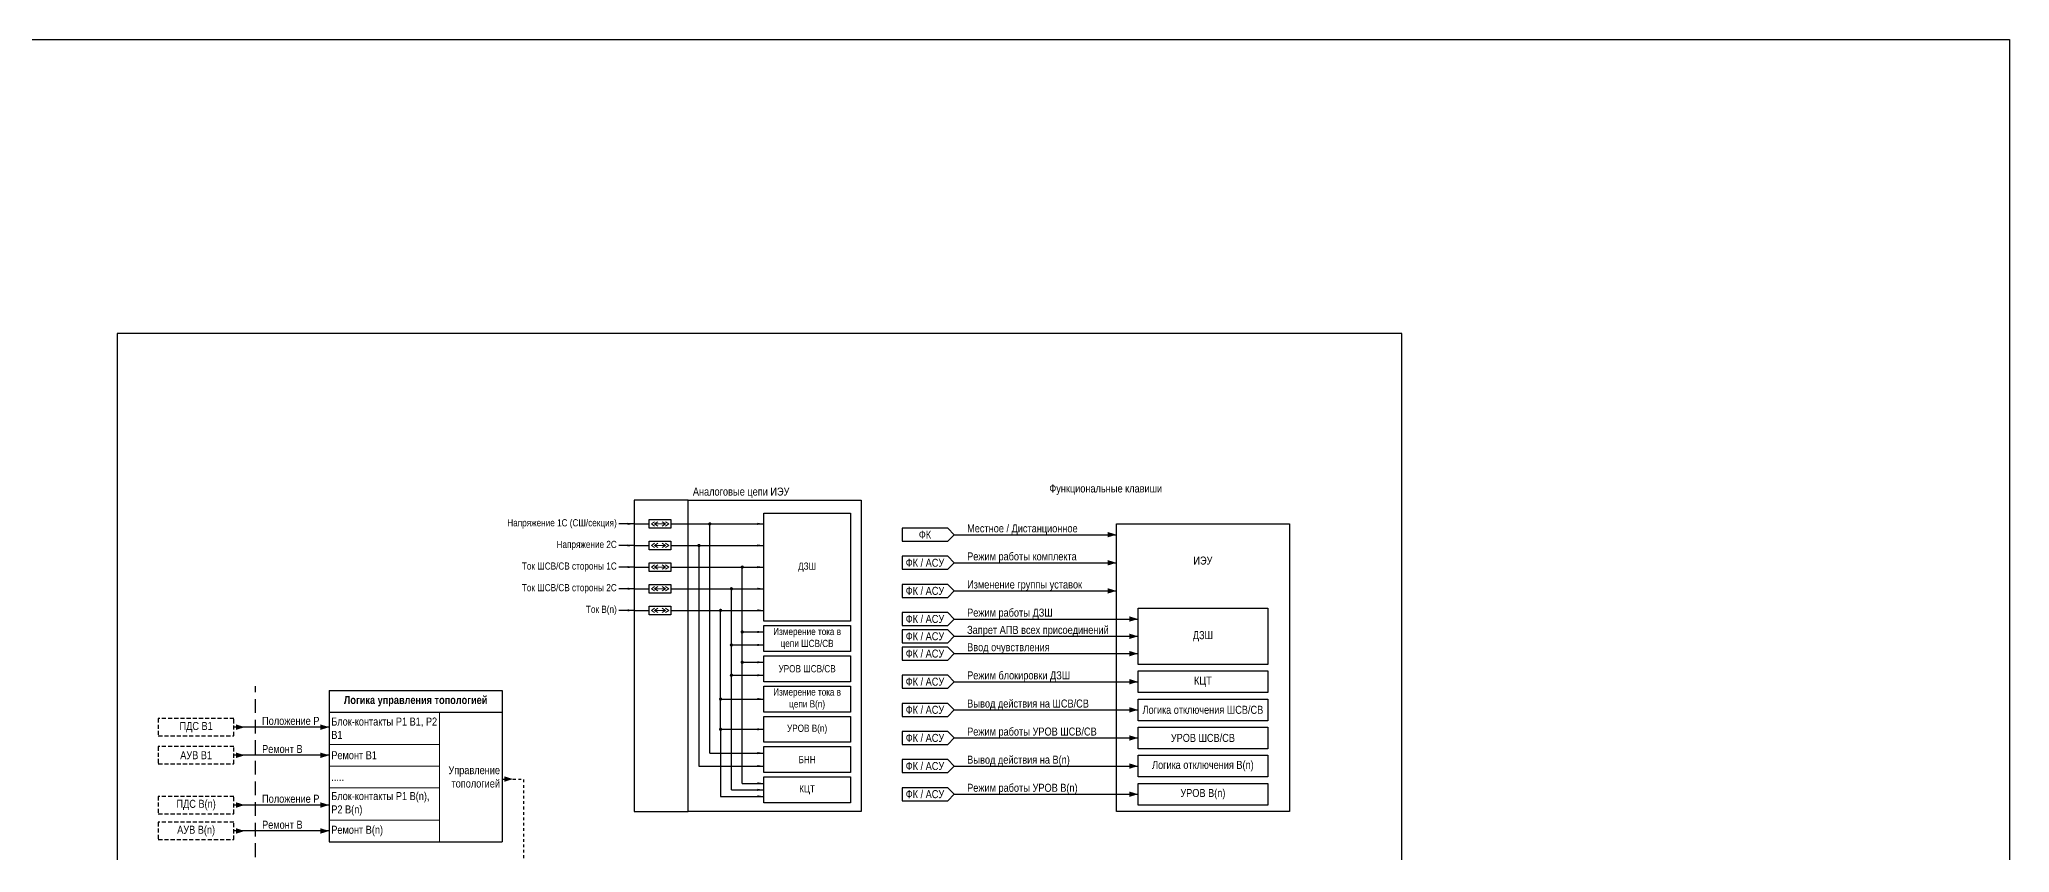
# Model space of a CAD drawing. Header units: millimetres. Extents: x -2550 to 7325, y -3772 to 3128.
# Drawn here: x 64 to 975, y -148 to 228 of the extents above; entities that cross this region are included whole.
import ezdxf

# ---------------------------------------------------------------- set-up
doc = ezdxf.new("R2010")
doc.units = ezdxf.units.MM
doc.linetypes.add('JIS_02_1.2', pattern=[2.5, 1.25, -1.25])
doc.linetypes.add('штриховая2', pattern=[9.525, 6.35, -3.175])
for name, color, linetype, lineweight in [('Основная', 7, 'Continuous', 30), ('Тонкая', 7, 'Continuous', 18), ('Цепи внешние', 84, 'Continuous', 30), ('Цепи внутренние', 5, 'Continuous', 30), ('Цепи ТН', 200, 'Continuous', 30), ('Цепи ТТ', 23, 'Continuous', 30), ('Цепь - ФК и АСУ', 132, 'Continuous', 30)]:
    doc.layers.add(name, color=color, linetype=linetype, lineweight=lineweight)
doc.styles.add('Narrow', font='ARIALN.TTF')
doc.styles.add('Табл дан', font='ARIALN.TTF')
doc.styles.add('Табл загол', font='ARIALNB.TTF')

# ---------------------------------------------------------------- blocks, each defined once
blk = doc.blocks.new('*T60')
at = {"layer": 'Основная', "color": 0, "linetype": 'ByBlock', "lineweight": -2, "transparency": 16777216}
for p, q in [((0, 0), (80, 0)), ((0, 0), (0, -10)), ((80, 0), (80, -10))]:
    blk.add_line(p, q, dxfattribs=at)
at = {"layer": 'Основная', "color": 0, "linetype": 'ByBlock', "lineweight": 30, "transparency": 16777216}
for p, q in [((0, -10), (80, -10)), ((0, -10), (0, -70)), ((80, -10), (80, -70)), ((0, -70), (80, -70))]:
    blk.add_line(p, q, dxfattribs=at)
at = {"layer": 'Основная', "color": 0, "linetype": 'ByBlock', "lineweight": 18, "transparency": 16777216}
for p, q in [((51, -10), (51, -70)), ((0, -25), (51, -25)), ((0, -35), (51, -35)), ((0, -45), (51, -45)), ((0, -60), (51, -60))]:
    blk.add_line(p, q, dxfattribs=at)
at = {"layer": 'Основная', "color": 0, "transparency": 16777216, "char_height": 3.7}
for s, insert, width, attachment_point, style in [('Логика управления топологией', (40, -5), 77, 5, 'Табл загол'), ('Блок-контакты Р1 В1, Р2 В1', (1, -17.5), 49, 4, 'Табл дан'), ('Ремонт В1', (1, -30), 49, 4, 'Табл дан'), ('Управление топологией', (79, -40), 27, 6, 'Табл дан'), ('.....', (1, -40), 49, 4, 'Табл дан'), ('Блок-контакты Р1 {\\C256;В(n)}, Р2 {\\C256;В(n)}', (1, -52.5), 49, 4, 'Табл дан'), ('Ремонт {\\C256;В(n)}', (1, -65), 49, 4, 'Табл дан')]:
    blk.add_mtext(s, dxfattribs=dict(at, insert=insert, width=width, attachment_point=attachment_point, style=style))
blk = doc.blocks.new('Point')
at = {"layer": 'Основная', "color": 0, "const_width": 1.5}
blk.add_lwpolyline([(-0.75, 0, 1), (0.75, 0, 1)], format="xyb", close=True, dxfattribs=at)

msp = doc.modelspace()

# ---------------------------------------------------------------- linework, layer by layer
at = {"layer": 'Основная', "color": 4}
msp.add_lwpolyline([(-1510, 228), (975, 228), (975, -772), (-1510, -772)], close=True, dxfattribs=at)
at = {"layer": 'Основная', "color": 1}
msp.add_lwpolyline([(100, -748), (694, -748), (694, 92), (100, 92)], close=True, dxfattribs=at)
at = {"layer": 'Основная', "ltscale": 0.3}
msp.add_lwpolyline([(364, 15), (339, 15), (339, -129), (364, -129)], dxfattribs=at)
for points in [[(364, 15), (444, 15), (444, -129), (364, -129)], [(572, -35), (632, -35), (632, -61), (572, -61)], [(572, -64), (632, -64), (632, -74), (572, -74)], [(572, -77), (632, -77), (632, -87), (572, -87)], [(572, -90), (632, -90), (632, -100), (572, -100)], [(572, -103), (632, -103), (632, -113), (572, -113)], [(572, -116), (632, -116), (632, -126), (572, -126)]]:
    msp.add_lwpolyline(points, close=True, dxfattribs=at)
at = {"layer": 'Основная'}
for points in [[(346, 6), (356, 6), (356, 2), (346, 2)], [(399, 9), (439, 9), (439, -41), (399, -41)], [(562, 4), (642, 4), (642, -129), (562, -129)], [(346, -4), (356, -4), (356, -8), (346, -8)], [(346, -14), (356, -14), (356, -18), (346, -18)], [(346, -24), (356, -24), (356, -28), (346, -28)], [(346, -34), (356, -34), (356, -38), (346, -38)], [(399, -43), (439, -43), (439, -55), (399, -55)], [(399, -57), (439, -57), (439, -69), (399, -69)], [(399, -71), (439, -71), (439, -83), (399, -83)], [(399, -85), (439, -85), (439, -97), (399, -97)], [(399, -99), (439, -99), (439, -111), (399, -111)], [(399, -113), (439, -113), (439, -125), (399, -125)]]:
    msp.add_lwpolyline(points, close=True, dxfattribs=at)
at = {"layer": 'Основная', "ltscale": 0.3}
msp.add_lwpolyline([(283, -114, 0, 2.5, 0), (279, -114, 0, 0, 0)], format="xyseb", dxfattribs=at)
at = {"layer": 'Основная', "linetype": 'JIS_02_1.2'}
for points in [[(278, -114), (288, -114)], [(288, -153), (288, -114)]]:
    msp.add_lwpolyline(points, dxfattribs=at)
at = {"layer": 'Тонкая', "ltscale": 0.25}
for p, q in [((347, 4), (348.5, 5)), ((348.5, 3), (347, 4)), ((348.5, 4), (350, 5)), ((350, 3), (348.5, 4)), ((353.5, 4), (352, 5)), ((352, 3), (353.5, 4)), ((355, 4), (353.5, 5)), ((353.5, 3), (355, 4)), ((347, -6), (348.5, -5)), ((348.5, -7), (347, -6)), ((348.5, -6), (350, -5)), ((350, -7), (348.5, -6)), ((353.5, -6), (352, -5)), ((352, -7), (353.5, -6)), ((355, -6), (353.5, -5)), ((353.5, -7), (355, -6)), ((347, -16), (348.5, -15)), ((348.5, -17), (347, -16)), ((348.5, -16), (350, -15)), ((350, -17), (348.5, -16)), ((353.5, -16), (352, -15)), ((352, -17), (353.5, -16)), ((355, -16), (353.5, -15)), ((353.5, -17), (355, -16)), ((347, -26), (348.5, -25)), ((348.5, -27), (347, -26)), ((348.5, -26), (350, -25)), ((350, -27), (348.5, -26)), ((353.5, -26), (352, -25)), ((352, -27), (353.5, -26)), ((355, -26), (353.5, -25)), ((353.5, -27), (355, -26)), ((347, -36), (348.5, -35)), ((348.5, -37), (347, -36)), ((348.5, -36), (350, -35)), ((350, -37), (348.5, -36)), ((353.5, -36), (352, -35)), ((352, -37), (353.5, -36)), ((355, -36), (353.5, -35)), ((353.5, -37), (355, -36))]:
    msp.add_line(p, q, dxfattribs=at)
at = {"layer": 'Тонкая'}
for p, q in [((353.5, 4), (348.5, 4)), ((353.5, -6), (348.5, -6)), ((353.5, -16), (348.5, -16)), ((353.5, -26), (348.5, -26)), ((353.5, -36), (348.5, -36))]:
    msp.add_line(p, q, dxfattribs=at)
at = {"layer": 'Цепи внешние', "linetype": 'штриховая2', "ltscale": 0.3}
for points in [[(154, -86), (119, -86), (119, -94), (154, -94)], [(154, -99), (119, -99), (119, -107), (154, -107)], [(154, -122), (119, -122), (119, -130), (154, -130)], [(154, -134), (119, -134), (119, -142), (154, -142)]]:
    msp.add_lwpolyline(points, close=True, dxfattribs=at)
at = {"layer": 'Цепи внешние', "ltscale": 0.3}
for points in [[(159, -90, 0, 2.5, 0), (155, -90, 0, 0, 0)], [(198, -90, 0, 2.5, 0), (194, -90, 0, 0, 0)], [(159, -103, 0, 2.5, 0), (155, -103, 0, 0, 0)], [(198, -103, 0, 2.5, 0), (194, -103, 0, 0, 0)], [(159, -126, 0, 2.5, 0), (155, -126, 0, 0, 0)], [(198, -126, 0, 2.5, 0), (194, -126, 0, 0, 0)], [(159, -138, 0, 2.5, 0), (155, -138, 0, 0, 0)], [(198, -138, 0, 2.5, 0), (194, -138, 0, 0, 0)]]:
    msp.add_lwpolyline(points, format="xyseb", dxfattribs=at)
for points in [[(198, -90), (154, -90)], [(198, -103), (154, -103)], [(198, -126), (154, -126)], [(198, -138), (154, -138)]]:
    msp.add_lwpolyline(points, dxfattribs=at)
at = {"layer": 'Цепи внутренние', "linetype": 'штриховая2'}
msp.add_lwpolyline([(164, -512), (164, -71)], dxfattribs=at)
at = {"layer": 'Цепи ТН', "ltscale": 0.3}
for points in [[(339, 4), (332, 4)], [(339, 4), (346, 4)], [(356, 4), (399, 4)], [(339, -6), (332, -6)], [(339, -6), (346, -6)], [(356, -6), (399, -6)], [(369, -108), (399, -108)], [(374, -102), (399, -102)]]:
    msp.add_lwpolyline(points, dxfattribs=at)
at = {"layer": 'Цепи ТН'}
for points in [[(339, 4, 0, 1, 0), (336, 4, 0, 0, 0)], [(399, 4, 0, 1, 0), (396, 4, 0, 0, 0)], [(339, -6, 0, 1, 0), (336, -6, 0, 0, 0)], [(399, -6, 0, 1, 0), (396, -6, 0, 0, 0)], [(399, -102, 0, 1, 0), (396, -102, 0, 0, 0)], [(399, -108, 0, 1, 0), (396, -108, 0, 0, 0)]]:
    msp.add_lwpolyline(points, format="xyseb", dxfattribs=at)
for points in [[(374, -102), (374, 4)], [(369, -6), (369, -108)]]:
    msp.add_lwpolyline(points, dxfattribs=at)
at = {"layer": 'Цепи ТТ', "ltscale": 0.3}
for points in [[(339, -16), (332, -16)], [(339, -16), (332, -16)], [(339, -16), (346, -16)], [(356, -16), (399, -16)], [(339, -26), (332, -26)], [(339, -26), (332, -26)], [(339, -26), (346, -26)], [(356, -26), (399, -26)], [(339, -36), (332, -36)], [(339, -36), (332, -36)], [(339, -36), (346, -36)], [(356, -36), (399, -36)], [(384, -52), (399, -52)], [(389, -46), (399, -46)], [(389, -60), (399, -60)], [(384, -66), (399, -66)], [(379, -77), (399, -77)], [(379, -91), (399, -91)], [(389, -116), (399, -116)], [(379, -122), (399, -122)], [(384, -119), (399, -119)]]:
    msp.add_lwpolyline(points, dxfattribs=at)
at = {"layer": 'Цепи ТТ'}
for points in [[(339, -16, 0, 1, 0), (336, -16, 0, 0, 0)], [(399, -16, 0, 1, 0), (396, -16, 0, 0, 0)], [(339, -26, 0, 1, 0), (336, -26, 0, 0, 0)], [(399, -26, 0, 1, 0), (396, -26, 0, 0, 0)], [(339, -36, 0, 1, 0), (336, -36, 0, 0, 0)], [(399, -36, 0, 1, 0), (396, -36, 0, 0, 0)], [(399, -46, 0, 1, 0), (396, -46, 0, 0, 0)], [(399, -52, 0, 1, 0), (396, -52, 0, 0, 0)], [(399, -60, 0, 1, 0), (396, -60, 0, 0, 0)], [(399, -66, 0, 1, 0), (396, -66, 0, 0, 0)], [(399, -77, 0, 1, 0), (396, -77, 0, 0, 0)], [(399, -91, 0, 1, 0), (396, -91, 0, 0, 0)], [(399, -116, 0, 1, 0), (396, -116, 0, 0, 0)], [(399, -119, 0, 1, 0), (396, -119, 0, 0, 0)], [(399, -122, 0, 1, 0), (396, -122, 0, 0, 0)]]:
    msp.add_lwpolyline(points, format="xyseb", dxfattribs=at)
for points in [[(389, -60), (389, -16)], [(384, -66), (384, -26)], [(379, -91), (379, -36)], [(389, -116), (389, -60)], [(384, -119), (384, -66)], [(379, -91), (379, -122)]]:
    msp.add_lwpolyline(points, dxfattribs=at)
at = {"layer": 'Цепь - ФК и АСУ', "ltscale": 0.3}
for points in [[(487, -1), (484, 2), (463, 2), (463, -4), (484, -4), (487, -1)], [(487, -14), (484, -11), (463, -11), (463, -17), (484, -17), (487, -14)], [(487, -27), (484, -24), (463, -24), (463, -30), (484, -30), (487, -27)], [(487, -40), (484, -37), (463, -37), (463, -43), (484, -43), (487, -40)], [(487, -48), (484, -45), (463, -45), (463, -51), (484, -51), (487, -48)], [(487, -56), (484, -53), (463, -53), (463, -59), (484, -59), (487, -56)], [(487, -69), (484, -66), (463, -66), (463, -72), (484, -72), (487, -69)], [(487, -82), (484, -79), (463, -79), (463, -85), (484, -85), (487, -82)], [(487, -95), (484, -92), (463, -92), (463, -98), (484, -98), (487, -95)], [(487, -108), (484, -105), (463, -105), (463, -111), (484, -111), (487, -108)], [(487, -121), (484, -118), (463, -118), (463, -124), (484, -124), (487, -121)]]:
    msp.add_lwpolyline(points, dxfattribs=at)
for points in [[(562, -1, 0, 2.5, 0), (558, -1, 0, 0, 0)], [(562, -14, 0, 2.5, 0), (558, -14, 0, 0, 0)], [(562, -27, 0, 2.5, 0), (558, -27, 0, 0, 0)], [(572, -40, 0, 2.5, 0), (568, -40, 0, 0, 0)], [(572, -48, 0, 2.5, 0), (568, -48, 0, 0, 0)], [(572, -56, 0, 2.5, 0), (568, -56, 0, 0, 0)], [(572, -69, 0, 2.5, 0), (568, -69, 0, 0, 0)], [(572, -82, 0, 2.5, 0), (568, -82, 0, 0, 0)], [(572, -95, 0, 2.5, 0), (568, -95, 0, 0, 0)], [(572, -108, 0, 2.5, 0), (568, -108, 0, 0, 0)], [(572, -121, 0, 2.5, 0), (568, -121, 0, 0, 0)]]:
    msp.add_lwpolyline(points, format="xyseb", dxfattribs=at)
at = {"layer": 'Цепь - ФК и АСУ'}
for points in [[(487, -1), (562, -1)], [(487, -14), (562, -14)], [(487, -27), (562, -27)], [(487, -40), (572, -40)], [(487, -48), (572, -48)], [(487, -56), (572, -56)], [(487, -69), (572, -69)], [(487, -82), (572, -82)], [(487, -95), (572, -95)], [(487, -108), (572, -108)], [(487, -121), (572, -121)]]:
    msp.add_lwpolyline(points, dxfattribs=at)

# ---------------------------------------------------------------- block references
msp.add_blockref('*T60', (198, -73))
at = {"layer": 'Цепи ТН', "xscale": 0.5, "yscale": 0.5, "zscale": 0.5}
for p in [(374, 4), (369, -6)]:
    msp.add_blockref('Point', p, dxfattribs=at)
at = {"layer": 'Цепи ТТ', "xscale": 0.5, "yscale": 0.5, "zscale": 0.5}
for p in [(389, -16), (384, -26), (379, -36), (389, -46), (384, -52), (389, -60), (384, -66), (379, -77), (379, -91)]:
    msp.add_blockref('Point', p, dxfattribs=at)

# ---------------------------------------------------------------- texts
at = {"layer": 'Основная', "style": 'Narrow'}
for s, insert, char_height, width, attachment_point in [('Аналоговые цепи ИЭУ', (388.5, 16), 3.7, 94, 8), ('Функциональные клавиши', (557.07, 17.4), 3.7, 94, 8), ('Напряжение 1С (СШ/секция) ', (331, 4), 3.3, 71.4983, 6), ('ФК', (473.5, -1), 3.7, 21, 5), ('Местное / Дистанционное', (493, -1), 3.7, 89, 7), ('Напряжение 2С ', (331, -6), 3.3, 71.4983, 6), ('Режим работы комплекта', (493, -14), 3.7, 89, 7), ('Ток ШСВ/СВ стороны 1С', (331, -16), 3.3, 71.4983, 6), ('ДЗШ', (419, -16), 3.3, 40, 5), ('ФК / АСУ', (473.5, -14), 3.7, 21, 5), ('ИЭУ', (602, -13), 3.7, 80, 5), ('Ток ШСВ/СВ стороны 2С', (331, -26), 3.3, 71.4983, 6), ('ФК / АСУ', (473.5, -27), 3.7, 21, 5), ('Изменение группы уставок', (493, -27), 3.7, 89, 7), ('Ток В(n)', (331, -36), 3.3, 71.4983, 6), ('Режим работы ДЗШ', (493, -40), 3.7, 89, 7), ('{\\C0;Измерение }тока в цепи ШСВ/СВ', (419, -49), 3.3, 40, 5), ('ФК / АСУ', (473.5, -40), 3.7, 21, 5), ('Запрет АПВ всех присоединений', (493, -48), 3.7, 74, 7), ('ФК / АСУ', (473.5, -48), 3.7, 21, 5), ('ФК / АСУ', (473.5, -56), 3.7, 21, 5), ('Ввод очувствления', (493, -56), 3.7, 74, 7), ('ДЗШ', (602, -48), 3.7, 60, 5), ('УРОВ ШСВ/СВ', (419, -63), 3.3, 40, 5), ('{\\C0;Измерение }тока в цепи В(n)', (419, -77), 3.3, 40, 5), ('ФК / АСУ', (473.5, -69), 3.7, 21, 5), ('Режим блокировки ДЗШ', (493, -69), 3.7, 74, 7), ('КЦТ', (602, -69), 3.7, 60, 5), ('ФК / АСУ', (473.5, -82), 3.7, 21, 5), ('Вывод действия на ШСВ/СВ', (493, -82), 3.7, 89, 7), ('Логика отключения ШСВ/СВ', (602, -82), 3.7, 60, 5), ('ПДС В1', (136.5, -90), 3.7, 35, 5), ('Положение Р', (167, -89), 3.7, 77, 7), ('УРОВ В(n)', (419, -91), 3.3, 40, 5), ('Режим работы УРОВ ШСВ/СВ', (493, -95), 3.7, 68, 7), ('Ремонт В', (167, -102), 3.7, 77, 7), ('ФК / АСУ', (473.5, -95), 3.7, 21, 5), ('УРОВ ШСВ/СВ', (602, -95), 3.7, 60, 5), ('АУВ В1', (136.5, -103), 3.7, 35, 5), ('БНН', (419, -105), 3.3, 40, 5), ('ФК / АСУ', (473.5, -108), 3.7, 21, 5), ('Вывод действия на В(n)', (493, -108), 3.7, 68, 7), ('Логика отключения В(n)', (602, -108), 3.7, 60, 5), ('КЦТ', (419, -119), 3.3, 40, 5), ('Режим работы УРОВ В(n)', (493, -121), 3.7, 68, 7), ('УРОВ В(n)', (602, -121), 3.7, 60, 5), ('ПДС В(n)', (136.5, -126), 3.7, 35, 5), ('Положение Р', (167, -125), 3.7, 77, 7), ('ФК / АСУ', (473.5, -121), 3.7, 21, 5), ('АУВ В(n)', (136.5, -138), 3.7, 35, 5), ('Ремонт В', (167, -137), 3.7, 77, 7)]:
    msp.add_mtext(s, dxfattribs=dict(at, insert=insert, char_height=char_height, width=width, attachment_point=attachment_point))

doc.saveas('drawing.dxf')
